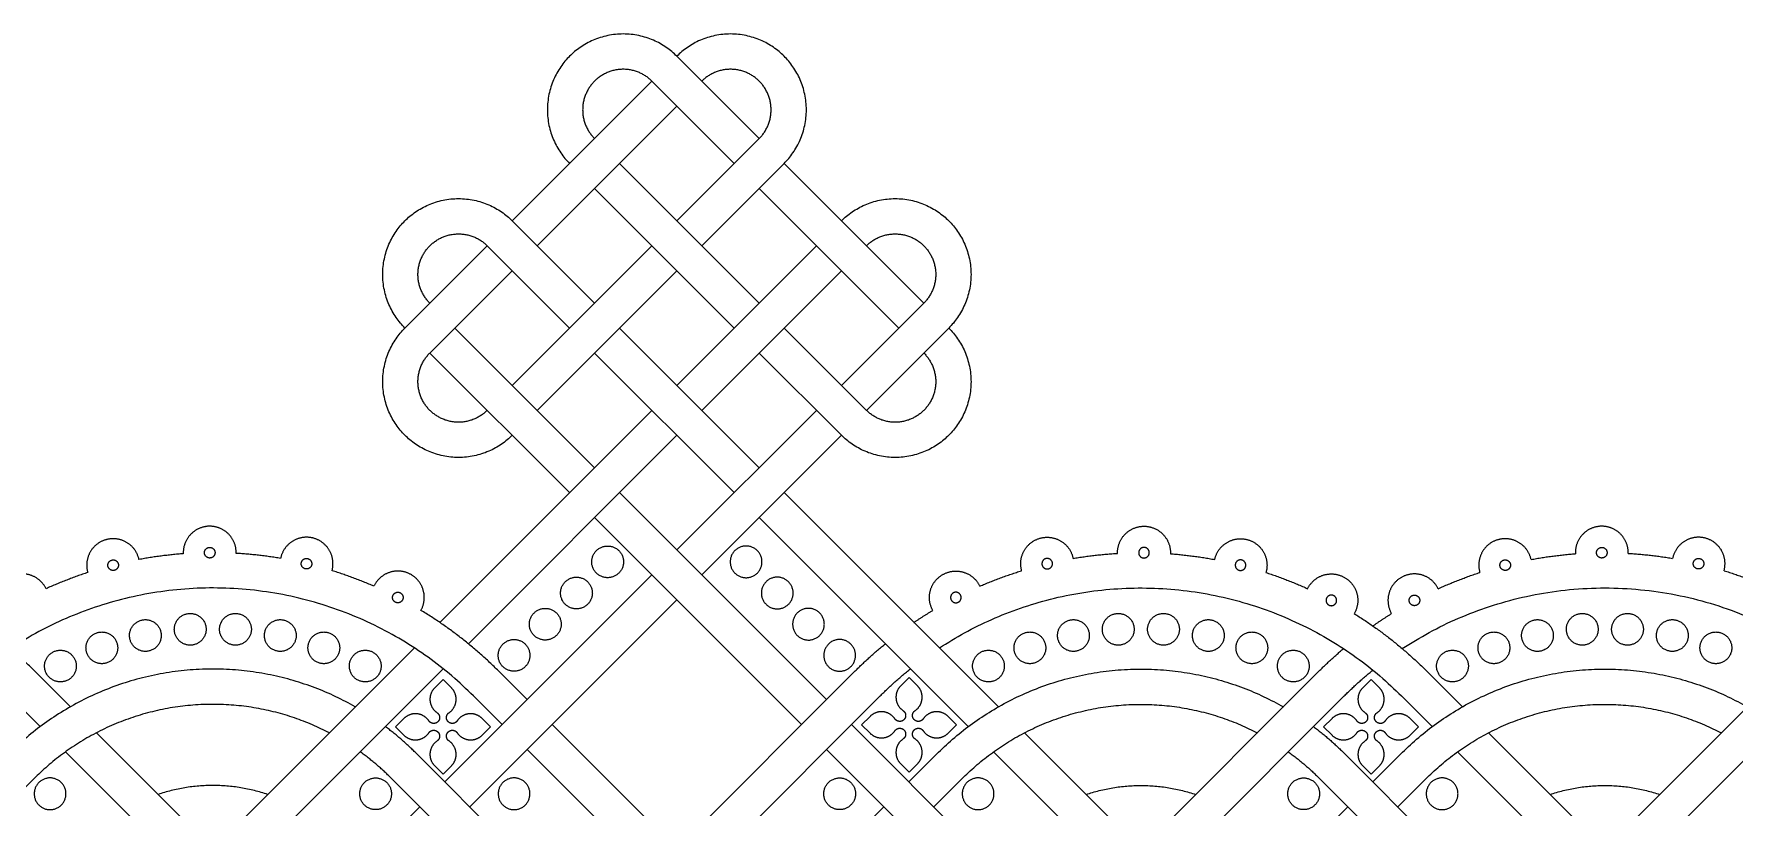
# Model space of a CAD drawing. Header units: millimetres. Extents: x -117 to 119, y -123 to 112.
# Drawn here: x -93.77 to -63.06, y 97.94 to 111.92 of the extents above; entities that cross this region are included whole.
import ezdxf

# ---------------------------------------------------------------- set-up
doc = ezdxf.new("R2010")
doc.units = ezdxf.units.MM
doc.header["$MEASUREMENT"] = 0
doc.layers.add('Layer 03', color=5, linetype='Continuous')

msp = doc.modelspace()

# ---------------------------------------------------------------- linework, layer by layer
at = {"layer": 'Layer 03'}
for p, q in [((-82.166, 111.52), (-80.679, 110.033)), ((-82.616, 111.069), (-85.139, 108.547)), ((-82.616, 111.069), (-81.13, 109.583)), ((-82.166, 110.619), (-84.689, 108.096)), ((-80.679, 110.033), (-82.166, 108.547)), ((-83.202, 109.583), (-80.679, 107.06)), ((-80.229, 109.583), (-81.715, 108.096)), ((-80.229, 109.583), (-77.706, 107.06)), ((-83.652, 109.132), (-81.13, 106.61)), ((-80.679, 109.132), (-78.157, 106.61)), ((-85.139, 108.547), (-83.652, 107.06)), ((-85.589, 108.096), (-87.076, 106.61)), ((-85.589, 108.096), (-84.103, 106.61)), ((-82.616, 108.096), (-85.139, 105.574)), ((-79.643, 108.096), (-82.166, 105.574)), ((-85.139, 107.646), (-86.626, 106.159)), ((-82.166, 107.646), (-84.689, 105.123)), ((-79.193, 107.646), (-81.715, 105.123)), ((-77.706, 107.06), (-79.193, 105.574)), ((-86.175, 106.61), (-83.652, 104.087)), ((-83.202, 106.61), (-80.679, 104.087)), ((-80.229, 106.61), (-78.742, 105.123)), ((-77.256, 106.61), (-78.742, 105.123)), ((-86.626, 106.159), (-84.103, 103.637)), ((-83.652, 106.159), (-81.13, 103.637)), ((-80.679, 106.159), (-79.193, 104.673)), ((-82.616, 105.123), (-86.447, 101.293)), ((-79.643, 105.123), (-82.166, 102.601)), ((-82.166, 104.673), (-85.931, 100.908)), ((-79.193, 104.673), (-81.715, 102.15)), ((-83.202, 103.637), (-79.463, 99.898)), ((-80.229, 103.637), (-76.36, 99.768)), ((-83.652, 103.186), (-79.914, 99.447)), ((-80.679, 103.186), (-76.904, 99.411)), ((-82.616, 102.15), (-86.355, 98.411)), ((-82.166, 101.7), (-85.905, 97.961)), ((-86.906, 100.833), (-90.545, 97.195)), ((-61.771, 100.833), (-65.409, 97.195)), ((-86.384, 100.455), (-90.094, 96.745)), ((-61.248, 100.455), (-64.958, 96.745)), ((-86.388, 100.262), (-86.538, 100.112)), ((-86.237, 100.112), (-86.388, 100.262)), ((-78.945, 100.416), (-82.166, 97.195)), ((-77.973, 100.299), (-78.123, 100.149)), ((-77.822, 100.149), (-77.973, 100.299)), ((-70.567, 100.416), (-73.787, 97.195)), ((-69.631, 100.262), (-69.781, 100.112)), ((-69.48, 100.112), (-69.631, 100.262)), ((-94.216, 99.965), (-93.661, 99.411)), ((-85.837, 99.965), (-85.319, 99.447)), ((-78.495, 99.965), (-81.715, 96.745)), ((-70.116, 99.965), (-73.337, 96.745)), ((-69.08, 99.965), (-68.525, 99.411)), ((-87.093, 99.557), (-87.244, 99.407)), ((-85.532, 99.407), (-85.682, 99.557)), ((-78.678, 99.594), (-78.829, 99.443)), ((-77.117, 99.443), (-77.267, 99.594)), ((-70.336, 99.557), (-70.487, 99.407)), ((-68.775, 99.407), (-68.925, 99.557)), ((-87.244, 99.407), (-87.093, 99.256)), ((-85.682, 99.256), (-85.532, 99.407)), ((-79.013, 99.447), (-75.274, 95.708)), ((-78.829, 99.443), (-78.678, 99.293)), ((-77.267, 99.293), (-77.117, 99.443)), ((-70.487, 99.407), (-70.336, 99.256)), ((-68.925, 99.256), (-68.775, 99.407)), ((-93.205, 98.955), (-89.508, 95.258)), ((-86.891, 98.947), (-83.652, 95.708)), ((-84.869, 98.997), (-81.13, 95.258)), ((-79.463, 98.997), (-75.724, 95.258)), ((-77.441, 98.947), (-77.977, 98.411)), ((-76.448, 98.955), (-72.751, 95.258)), ((-70.133, 98.947), (-66.895, 95.708)), ((-69.063, 98.947), (-69.598, 98.411)), ((-68.07, 98.955), (-64.373, 95.258)), ((-86.538, 98.701), (-86.388, 98.551)), ((-86.388, 98.551), (-86.237, 98.701)), ((-78.123, 98.738), (-77.973, 98.587)), ((-77.973, 98.587), (-77.822, 98.738)), ((-69.781, 98.701), (-69.631, 98.551)), ((-69.631, 98.551), (-69.48, 98.701)), ((-93.748, 98.496), (-94.283, 97.961)), ((-87.341, 98.496), (-84.103, 95.258)), ((-76.991, 98.496), (-77.526, 97.961)), ((-70.584, 98.496), (-67.346, 95.258)), ((-68.612, 98.496), (-69.148, 97.961)), ((-86.806, 97.961), (-90.545, 94.222)), ((-78.427, 97.961), (-82.166, 94.222)), ((-70.049, 97.961), (-73.787, 94.222))]:
    msp.add_line(p, q, dxfattribs=at)
for points in [[(-93.765, 100.416), (-93.117, 99.768)], [(-85.387, 100.416), (-84.869, 99.898)], [(-68.63, 100.416), (-67.982, 99.768)], [(-92.648, 99.298), (-89.058, 95.708)], [(-84.418, 99.447), (-80.679, 95.708)], [(-75.891, 99.298), (-72.301, 95.708)], [(-67.512, 99.298), (-63.922, 95.708)]]:
    msp.add_lwpolyline(points, dxfattribs=at)
for points, weights, knots in [([(-82.166, 111.52), (-83.134, 112.488), (-84.103, 111.52), (-85.071, 110.551), (-84.103, 109.583)], [1, 0.707106781187, 1, 0.707106781187, 1], [10.131636, 10.131636, 10.131636, 16.886061, 16.886061, 23.640485, 23.640485, 23.640485]), ([(-80.229, 109.583), (-79.26, 110.551), (-80.229, 111.52), (-81.197, 112.488), (-82.166, 111.52)], [1, 0.707106781187, 1, 0.707106781187, 1], [3.377212, 3.377212, 3.377212, 10.131636, 10.131636, 16.886061, 16.886061, 16.886061]), ([(-82.616, 111.069), (-83.134, 111.587), (-83.652, 111.069), (-84.171, 110.551), (-83.652, 110.033)], [1, 0.707106781187, 1, 0.707106781187, 1], [5.419247, 5.419247, 5.419247, 9.032079, 9.032079, 12.64491, 12.64491, 12.64491]), ([(-80.679, 110.033), (-80.161, 110.551), (-80.679, 111.069), (-81.197, 111.587), (-81.715, 111.069)], [1, 0.707106781187, 1, 0.707106781187, 1], [1.806416, 1.806416, 1.806416, 5.419247, 5.419247, 9.032079, 9.032079, 9.032079]), ([(-87.076, 106.61), (-88.044, 107.578), (-87.076, 108.547), (-86.107, 109.515), (-85.139, 108.547)], [1, 0.707106781187, 1, 0.707106781187, 1], [10.131636, 10.131636, 10.131636, 16.886061, 16.886061, 23.640485, 23.640485, 23.640485]), ([(-79.193, 108.547), (-78.224, 109.515), (-77.256, 108.547), (-76.287, 107.578), (-77.256, 106.61)], [1, 0.707106781187, 1, 0.707106781187, 1], [3.377212, 3.377212, 3.377212, 10.131636, 10.131636, 16.886061, 16.886061, 16.886061]), ([(-86.626, 107.06), (-87.144, 107.578), (-86.626, 108.096), (-86.107, 108.614), (-85.589, 108.096)], [1, 0.707106781187, 1, 0.707106781187, 1], [5.419247, 5.419247, 5.419247, 9.032079, 9.032079, 12.64491, 12.64491, 12.64491]), ([(-78.742, 108.096), (-78.224, 108.614), (-77.706, 108.096), (-77.188, 107.578), (-77.706, 107.06)], [1, 0.707106781187, 1, 0.707106781187, 1], [1.806416, 1.806416, 1.806416, 5.419247, 5.419247, 9.032079, 9.032079, 9.032079]), ([(-85.139, 104.673), (-86.107, 103.704), (-87.076, 104.673), (-88.044, 105.641), (-87.076, 106.61)], [1, 0.707106781187, 1, 0.707106781187, 1], [3.377212, 3.377212, 3.377212, 10.131636, 10.131636, 16.886061, 16.886061, 16.886061]), ([(-77.256, 106.61), (-76.287, 105.641), (-77.256, 104.673), (-78.224, 103.704), (-79.193, 104.673)], [1, 0.707106781187, 1, 0.707106781187, 1], [10.131636, 10.131636, 10.131636, 16.886061, 16.886061, 23.640485, 23.640485, 23.640485]), ([(-85.589, 105.123), (-86.107, 104.605), (-86.626, 105.123), (-87.144, 105.641), (-86.626, 106.159)], [1, 0.707106781187, 1, 0.707106781187, 1], [1.806416, 1.806416, 1.806416, 5.419247, 5.419247, 9.032079, 9.032079, 9.032079]), ([(-77.706, 106.159), (-77.188, 105.641), (-77.706, 105.123), (-78.224, 104.605), (-78.742, 105.123)], [1, 0.707106781187, 1, 0.707106781187, 1], [5.419247, 5.419247, 5.419247, 9.032079, 9.032079, 12.64491, 12.64491, 12.64491]), ([(-90.123, 102.54), (-90.118, 102.742), (-90.259, 102.887), (-90.401, 103.031), (-90.604, 103.03), (-90.806, 103.028), (-90.946, 102.882), (-91.086, 102.735), (-91.078, 102.533)], [1, 0.920714702896, 1, 0.920714702896, 1, 0.920714702896, 1, 0.920714702896, 1], [11.743299, 11.743299, 11.743299, 12.945964, 12.945964, 14.148629, 14.148629, 15.351294, 15.351294, 16.553959, 16.553959, 16.553959]), ([(-74.209, 102.54), (-74.214, 102.742), (-74.072, 102.887), (-73.931, 103.031), (-73.728, 103.03), (-73.526, 103.028), (-73.386, 102.882), (-73.246, 102.735), (-73.254, 102.533)], [1, 0.920714702896, 1, 0.920714702896, 1, 0.920714702896, 1, 0.920714702896, 1], [11.743299, 11.743299, 11.743299, 12.945964, 12.945964, 14.148629, 14.148629, 15.351294, 15.351294, 16.553959, 16.553959, 16.553959]), ([(-64.987, 102.54), (-64.982, 102.742), (-65.124, 102.887), (-65.266, 103.031), (-65.468, 103.03), (-65.671, 103.028), (-65.81, 102.882), (-65.95, 102.735), (-65.942, 102.533)], [1, 0.920714702896, 1, 0.920714702896, 1, 0.920714702896, 1, 0.920714702896, 1], [11.743299, 11.743299, 11.743299, 12.945964, 12.945964, 14.148629, 14.148629, 15.351294, 15.351294, 16.553959, 16.553959, 16.553959]), ([(-91.878, 102.429), (-91.921, 102.627), (-92.093, 102.733), (-92.266, 102.84), (-92.462, 102.79), (-92.658, 102.74), (-92.759, 102.564), (-92.859, 102.388), (-92.803, 102.194)], [1, 0.920714702896, 1, 0.920714702896, 1, 0.920714702896, 1, 0.920714702896, 1], [2.681009, 2.681009, 2.681009, 3.883674, 3.883674, 5.086339, 5.086339, 6.289004, 6.289004, 7.491669, 7.491669, 7.491669]), ([(-90.6, 102.456), (-90.505, 102.456), (-90.505, 102.552), (-90.505, 102.648), (-90.6, 102.648), (-90.696, 102.648), (-90.696, 102.552), (-90.696, 102.456), (-90.6, 102.456)], [1, 0.707106781187, 1, 0.707106781187, 1, 0.707106781187, 1, 0.707106781187, 1], [0, 0, 0, 2.356194, 2.356194, 4.712389, 4.712389, 7.068583, 7.068583, 9.424778, 9.424778, 9.424778]), ([(-88.392, 102.227), (-88.339, 102.423), (-88.442, 102.597), (-88.545, 102.771), (-88.742, 102.818), (-88.939, 102.865), (-89.11, 102.756), (-89.281, 102.647), (-89.321, 102.449)], [1, 0.920714702896, 1, 0.920714702896, 1, 0.920714702896, 1, 0.920714702896, 1], [1.956034, 1.956034, 1.956034, 3.158699, 3.158699, 4.361364, 4.361364, 5.564029, 5.564029, 6.766694, 6.766694, 6.766694]), ([(-83.129, 102.387), (-83.129, 102.673), (-83.416, 102.673), (-83.703, 102.673), (-83.703, 102.387), (-83.703, 102.1), (-83.416, 102.1), (-83.129, 102.1), (-83.129, 102.387)], [1, 0.707106781187, 1, 0.707106781187, 1, 0.707106781187, 1, 0.707106781187, 1], [0, 0, 0, 1.413717, 1.413717, 2.827433, 2.827433, 4.24115, 4.24115, 5.654867, 5.654867, 5.654867]), ([(-81.203, 102.387), (-81.203, 102.673), (-80.916, 102.673), (-80.629, 102.673), (-80.629, 102.387), (-80.629, 102.1), (-80.916, 102.1), (-81.203, 102.1), (-81.203, 102.387)], [1, 0.707106781187, 1, 0.707106781187, 1, 0.707106781187, 1, 0.707106781187, 1], [0, 0, 0, 1.413717, 1.413717, 2.827433, 2.827433, 4.24115, 4.24115, 5.654867, 5.654867, 5.654867]), ([(-75.94, 102.227), (-75.993, 102.423), (-75.89, 102.597), (-75.787, 102.771), (-75.59, 102.818), (-75.393, 102.865), (-75.222, 102.756), (-75.051, 102.647), (-75.011, 102.449)], [1, 0.920714702896, 1, 0.920714702896, 1, 0.920714702896, 1, 0.920714702896, 1], [1.956034, 1.956034, 1.956034, 3.158699, 3.158699, 4.361364, 4.361364, 5.564029, 5.564029, 6.766694, 6.766694, 6.766694]), ([(-73.732, 102.456), (-73.827, 102.456), (-73.827, 102.552), (-73.827, 102.648), (-73.732, 102.648), (-73.636, 102.648), (-73.636, 102.552), (-73.636, 102.456), (-73.732, 102.456)], [1, 0.707106781187, 1, 0.707106781187, 1, 0.707106781187, 1, 0.707106781187, 1], [0, 0, 0, 2.356194, 2.356194, 4.712389, 4.712389, 7.068583, 7.068583, 9.424778, 9.424778, 9.424778]), ([(-72.454, 102.429), (-72.411, 102.627), (-72.238, 102.733), (-72.066, 102.84), (-71.87, 102.79), (-71.674, 102.74), (-71.573, 102.564), (-71.472, 102.388), (-71.529, 102.194)], [1, 0.920714702896, 1, 0.920714702896, 1, 0.920714702896, 1, 0.920714702896, 1], [2.681009, 2.681009, 2.681009, 3.883674, 3.883674, 5.086339, 5.086339, 6.289004, 6.289004, 7.491669, 7.491669, 7.491669]), ([(-66.742, 102.429), (-66.785, 102.627), (-66.958, 102.733), (-67.13, 102.84), (-67.326, 102.79), (-67.523, 102.74), (-67.623, 102.564), (-67.724, 102.388), (-67.667, 102.194)], [1, 0.920714702896, 1, 0.920714702896, 1, 0.920714702896, 1, 0.920714702896, 1], [2.681009, 2.681009, 2.681009, 3.883674, 3.883674, 5.086339, 5.086339, 6.289004, 6.289004, 7.491669, 7.491669, 7.491669]), ([(-65.465, 102.456), (-65.369, 102.456), (-65.369, 102.552), (-65.369, 102.648), (-65.465, 102.648), (-65.56, 102.648), (-65.56, 102.552), (-65.56, 102.456), (-65.465, 102.456)], [1, 0.707106781187, 1, 0.707106781187, 1, 0.707106781187, 1, 0.707106781187, 1], [0, 0, 0, 2.356194, 2.356194, 4.712389, 4.712389, 7.068583, 7.068583, 9.424778, 9.424778, 9.424778]), ([(-63.257, 102.227), (-63.203, 102.423), (-63.306, 102.597), (-63.41, 102.771), (-63.607, 102.818), (-63.804, 102.865), (-63.974, 102.756), (-64.145, 102.647), (-64.186, 102.449)], [1, 0.920714702896, 1, 0.920714702896, 1, 0.920714702896, 1, 0.920714702896, 1], [1.956034, 1.956034, 1.956034, 3.158699, 3.158699, 4.361364, 4.361364, 5.564029, 5.564029, 6.766694, 6.766694, 6.766694]), ([(-92.344, 102.231), (-92.249, 102.231), (-92.249, 102.327), (-92.249, 102.422), (-92.344, 102.422), (-92.44, 102.422), (-92.44, 102.327), (-92.44, 102.231), (-92.344, 102.231)], [1, 0.707106781187, 1, 0.707106781187, 1, 0.707106781187, 1, 0.707106781187, 1], [0, 0, 0, 2.356194, 2.356194, 4.712389, 4.712389, 7.068583, 7.068583, 9.424778, 9.424778, 9.424778]), ([(-88.853, 102.258), (-88.758, 102.258), (-88.758, 102.353), (-88.758, 102.449), (-88.853, 102.449), (-88.949, 102.449), (-88.949, 102.353), (-88.949, 102.258), (-88.853, 102.258)], [1, 0.707106781187, 1, 0.707106781187, 1, 0.707106781187, 1, 0.707106781187, 1], [0, 0, 0, 2.356194, 2.356194, 4.712389, 4.712389, 7.068583, 7.068583, 9.424778, 9.424778, 9.424778]), ([(-75.479, 102.258), (-75.574, 102.258), (-75.574, 102.353), (-75.574, 102.449), (-75.479, 102.449), (-75.383, 102.449), (-75.383, 102.353), (-75.383, 102.258), (-75.479, 102.258)], [1, 0.707106781187, 1, 0.707106781187, 1, 0.707106781187, 1, 0.707106781187, 1], [0, 0, 0, 2.356194, 2.356194, 4.712389, 4.712389, 7.068583, 7.068583, 9.424778, 9.424778, 9.424778]), ([(-71.988, 102.231), (-72.083, 102.231), (-72.083, 102.327), (-72.083, 102.422), (-71.988, 102.422), (-71.892, 102.422), (-71.892, 102.327), (-71.892, 102.231), (-71.988, 102.231)], [1, 0.707106781187, 1, 0.707106781187, 1, 0.707106781187, 1, 0.707106781187, 1], [0, 0, 0, 2.356194, 2.356194, 4.712389, 4.712389, 7.068583, 7.068583, 9.424778, 9.424778, 9.424778]), ([(-67.209, 102.231), (-67.113, 102.231), (-67.113, 102.327), (-67.113, 102.422), (-67.209, 102.422), (-67.304, 102.422), (-67.304, 102.327), (-67.304, 102.231), (-67.209, 102.231)], [1, 0.707106781187, 1, 0.707106781187, 1, 0.707106781187, 1, 0.707106781187, 1], [0, 0, 0, 2.356194, 2.356194, 4.712389, 4.712389, 7.068583, 7.068583, 9.424778, 9.424778, 9.424778]), ([(-63.717, 102.258), (-63.622, 102.258), (-63.622, 102.353), (-63.622, 102.449), (-63.717, 102.449), (-63.813, 102.449), (-63.813, 102.353), (-63.813, 102.258), (-63.717, 102.258)], [1, 0.707106781187, 1, 0.707106781187, 1, 0.707106781187, 1, 0.707106781187, 1], [0, 0, 0, 2.356194, 2.356194, 4.712389, 4.712389, 7.068583, 7.068583, 9.424778, 9.424778, 9.424778]), ([(-93.555, 101.902), (-93.645, 102.084), (-93.837, 102.146), (-94.03, 102.207), (-94.209, 102.112), (-94.387, 102.016), (-94.443, 101.822), (-94.499, 101.627), (-94.397, 101.452)], [1, 0.920714702896, 1, 0.920714702896, 1, 0.920714702896, 1, 0.920714702896, 1], [3.043496, 3.043496, 3.043496, 4.246161, 4.246161, 5.448826, 5.448826, 6.651491, 6.651491, 7.854156, 7.854156, 7.854156]), ([(-86.787, 101.51), (-86.688, 101.687), (-86.747, 101.881), (-86.805, 102.074), (-86.985, 102.167), (-87.165, 102.26), (-87.357, 102.195), (-87.549, 102.13), (-87.636, 101.947)], [1, 0.920714702896, 1, 0.920714702896, 1, 0.920714702896, 1, 0.920714702896, 1], [1.593547, 1.593547, 1.593547, 2.796212, 2.796212, 3.998877, 3.998877, 5.201542, 5.201542, 6.404207, 6.404207, 6.404207]), ([(-83.692, 101.823), (-83.692, 102.11), (-83.979, 102.11), (-84.266, 102.11), (-84.266, 101.823), (-84.266, 101.537), (-83.979, 101.537), (-83.692, 101.537), (-83.692, 101.823)], [1, 0.707106781187, 1, 0.707106781187, 1, 0.707106781187, 1, 0.707106781187, 1], [0, 0, 0, 1.413717, 1.413717, 2.827433, 2.827433, 4.24115, 4.24115, 5.654867, 5.654867, 5.654867]), ([(-80.64, 101.823), (-80.64, 102.11), (-80.353, 102.11), (-80.066, 102.11), (-80.066, 101.823), (-80.066, 101.537), (-80.353, 101.537), (-80.64, 101.537), (-80.64, 101.823)], [1, 0.707106781187, 1, 0.707106781187, 1, 0.707106781187, 1, 0.707106781187, 1], [0, 0, 0, 1.413717, 1.413717, 2.827433, 2.827433, 4.24115, 4.24115, 5.654867, 5.654867, 5.654867]), ([(-77.545, 101.51), (-77.644, 101.687), (-77.585, 101.881), (-77.527, 102.074), (-77.346, 102.167), (-77.166, 102.26), (-76.975, 102.195), (-76.783, 102.13), (-76.696, 101.947)], [1, 0.920714702896, 1, 0.920714702896, 1, 0.920714702896, 1, 0.920714702896, 1], [1.593547, 1.593547, 1.593547, 2.796212, 2.796212, 3.998877, 3.998877, 5.201542, 5.201542, 6.404207, 6.404207, 6.404207]), ([(-70.777, 101.902), (-70.687, 102.084), (-70.495, 102.146), (-70.302, 102.207), (-70.123, 102.112), (-69.945, 102.016), (-69.889, 101.822), (-69.833, 101.627), (-69.935, 101.452)], [1, 0.920714702896, 1, 0.920714702896, 1, 0.920714702896, 1, 0.920714702896, 1], [3.043496, 3.043496, 3.043496, 4.246161, 4.246161, 5.448826, 5.448826, 6.651491, 6.651491, 7.854156, 7.854156, 7.854156]), ([(-68.419, 101.902), (-68.509, 102.084), (-68.702, 102.146), (-68.895, 102.207), (-69.073, 102.112), (-69.252, 102.016), (-69.307, 101.822), (-69.363, 101.627), (-69.262, 101.452)], [1, 0.920714702896, 1, 0.920714702896, 1, 0.920714702896, 1, 0.920714702896, 1], [3.043496, 3.043496, 3.043496, 4.246161, 4.246161, 5.448826, 5.448826, 6.651491, 6.651491, 7.854156, 7.854156, 7.854156]), ([(-87.204, 101.647), (-87.109, 101.647), (-87.109, 101.742), (-87.109, 101.838), (-87.204, 101.838), (-87.3, 101.838), (-87.3, 101.742), (-87.3, 101.647), (-87.204, 101.647)], [1, 0.707106781187, 1, 0.707106781187, 1, 0.707106781187, 1, 0.707106781187, 1], [0, 0, 0, 2.356194, 2.356194, 4.712389, 4.712389, 7.068583, 7.068583, 9.424778, 9.424778, 9.424778]), ([(-77.128, 101.647), (-77.223, 101.647), (-77.223, 101.742), (-77.223, 101.838), (-77.128, 101.838), (-77.032, 101.838), (-77.032, 101.742), (-77.032, 101.647), (-77.128, 101.647)], [1, 0.707106781187, 1, 0.707106781187, 1, 0.707106781187, 1, 0.707106781187, 1], [0, 0, 0, 2.356194, 2.356194, 4.712389, 4.712389, 7.068583, 7.068583, 9.424778, 9.424778, 9.424778]), ([(-70.348, 101.595), (-70.444, 101.595), (-70.444, 101.691), (-70.444, 101.786), (-70.348, 101.786), (-70.253, 101.786), (-70.253, 101.691), (-70.253, 101.595), (-70.348, 101.595)], [1, 0.707106781187, 1, 0.707106781187, 1, 0.707106781187, 1, 0.707106781187, 1], [0, 0, 0, 2.356194, 2.356194, 4.712389, 4.712389, 7.068583, 7.068583, 9.424778, 9.424778, 9.424778]), ([(-68.848, 101.595), (-68.752, 101.595), (-68.752, 101.691), (-68.752, 101.786), (-68.848, 101.786), (-68.943, 101.786), (-68.943, 101.691), (-68.943, 101.595), (-68.848, 101.595)], [1, 0.707106781187, 1, 0.707106781187, 1, 0.707106781187, 1, 0.707106781187, 1], [0, 0, 0, 2.356194, 2.356194, 4.712389, 4.712389, 7.068583, 7.068583, 9.424778, 9.424778, 9.424778]), ([(-90.953, 101.455), (-91.24, 101.455), (-91.24, 101.168), (-91.24, 100.882), (-90.953, 100.882), (-90.666, 100.882), (-90.666, 101.168), (-90.666, 101.455), (-90.953, 101.455)], [1, 0.707106781187, 1, 0.707106781187, 1, 0.707106781187, 1, 0.707106781187, 1], [0, 0, 0, 1.413717, 1.413717, 2.827433, 2.827433, 4.24115, 4.24115, 5.654867, 5.654867, 5.654867]), ([(-90.136, 101.455), (-90.423, 101.455), (-90.423, 101.168), (-90.423, 100.882), (-90.136, 100.882), (-89.849, 100.882), (-89.849, 101.168), (-89.849, 101.455), (-90.136, 101.455)], [1, 0.707106781187, 1, 0.707106781187, 1, 0.707106781187, 1, 0.707106781187, 1], [0, 0, 0, 1.413717, 1.413717, 2.827433, 2.827433, 4.24115, 4.24115, 5.654867, 5.654867, 5.654867]), ([(-84.255, 101.26), (-84.255, 101.547), (-84.542, 101.547), (-84.829, 101.547), (-84.829, 101.26), (-84.829, 100.974), (-84.542, 100.974), (-84.255, 100.974), (-84.255, 101.26)], [1, 0.707106781187, 1, 0.707106781187, 1, 0.707106781187, 1, 0.707106781187, 1], [0, 0, 0, 1.413717, 1.413717, 2.827433, 2.827433, 4.24115, 4.24115, 5.654867, 5.654867, 5.654867]), ([(-80.076, 101.26), (-80.076, 101.547), (-79.79, 101.547), (-79.503, 101.547), (-79.503, 101.26), (-79.503, 100.974), (-79.79, 100.974), (-80.076, 100.974), (-80.076, 101.26)], [1, 0.707106781187, 1, 0.707106781187, 1, 0.707106781187, 1, 0.707106781187, 1], [0, 0, 0, 1.413717, 1.413717, 2.827433, 2.827433, 4.24115, 4.24115, 5.654867, 5.654867, 5.654867]), ([(-74.196, 101.455), (-74.483, 101.455), (-74.483, 101.168), (-74.483, 100.882), (-74.196, 100.882), (-73.909, 100.882), (-73.909, 101.168), (-73.909, 101.455), (-74.196, 101.455)], [1, 0.707106781187, 1, 0.707106781187, 1, 0.707106781187, 1, 0.707106781187, 1], [0, 0, 0, 1.413717, 1.413717, 2.827433, 2.827433, 4.24115, 4.24115, 5.654867, 5.654867, 5.654867]), ([(-73.379, 101.455), (-73.666, 101.455), (-73.666, 101.168), (-73.666, 100.882), (-73.379, 100.882), (-73.092, 100.882), (-73.092, 101.168), (-73.092, 101.455), (-73.379, 101.455)], [1, 0.707106781187, 1, 0.707106781187, 1, 0.707106781187, 1, 0.707106781187, 1], [0, 0, 0, 1.413717, 1.413717, 2.827433, 2.827433, 4.24115, 4.24115, 5.654867, 5.654867, 5.654867]), ([(-65.817, 101.455), (-66.104, 101.455), (-66.104, 101.168), (-66.104, 100.882), (-65.817, 100.882), (-65.531, 100.882), (-65.531, 101.168), (-65.531, 101.455), (-65.817, 101.455)], [1, 0.707106781187, 1, 0.707106781187, 1, 0.707106781187, 1, 0.707106781187, 1], [0, 0, 0, 1.413717, 1.413717, 2.827433, 2.827433, 4.24115, 4.24115, 5.654867, 5.654867, 5.654867]), ([(-65, 101.455), (-65.287, 101.455), (-65.287, 101.168), (-65.287, 100.882), (-65, 100.882), (-64.714, 100.882), (-64.714, 101.168), (-64.714, 101.455), (-65, 101.455)], [1, 0.707106781187, 1, 0.707106781187, 1, 0.707106781187, 1, 0.707106781187, 1], [0, 0, 0, 1.413717, 1.413717, 2.827433, 2.827433, 4.24115, 4.24115, 5.654867, 5.654867, 5.654867]), ([(-92.549, 101.12), (-92.835, 101.12), (-92.835, 100.833), (-92.835, 100.547), (-92.549, 100.547), (-92.262, 100.547), (-92.262, 100.833), (-92.262, 101.12), (-92.549, 101.12)], [1, 0.707106781187, 1, 0.707106781187, 1, 0.707106781187, 1, 0.707106781187, 1], [0, 0, 0, 1.413717, 1.413717, 2.827433, 2.827433, 4.24115, 4.24115, 5.654867, 5.654867, 5.654867]), ([(-91.762, 101.343), (-92.049, 101.343), (-92.049, 101.056), (-92.049, 100.769), (-91.762, 100.769), (-91.476, 100.769), (-91.476, 101.056), (-91.476, 101.343), (-91.762, 101.343)], [1, 0.707106781187, 1, 0.707106781187, 1, 0.707106781187, 1, 0.707106781187, 1], [0, 0, 0, 1.413717, 1.413717, 2.827433, 2.827433, 4.24115, 4.24115, 5.654867, 5.654867, 5.654867]), ([(-89.327, 101.343), (-89.613, 101.343), (-89.613, 101.056), (-89.613, 100.769), (-89.327, 100.769), (-89.04, 100.769), (-89.04, 101.056), (-89.04, 101.343), (-89.327, 101.343)], [1, 0.707106781187, 1, 0.707106781187, 1, 0.707106781187, 1, 0.707106781187, 1], [0, 0, 0, 1.413717, 1.413717, 2.827433, 2.827433, 4.24115, 4.24115, 5.654867, 5.654867, 5.654867]), ([(-88.54, 101.12), (-88.827, 101.12), (-88.827, 100.833), (-88.827, 100.547), (-88.54, 100.547), (-88.254, 100.547), (-88.254, 100.833), (-88.254, 101.12), (-88.54, 101.12)], [1, 0.707106781187, 1, 0.707106781187, 1, 0.707106781187, 1, 0.707106781187, 1], [0, 0, 0, 1.413717, 1.413717, 2.827433, 2.827433, 4.24115, 4.24115, 5.654867, 5.654867, 5.654867]), ([(-75.791, 101.12), (-76.078, 101.12), (-76.078, 100.833), (-76.078, 100.547), (-75.791, 100.547), (-75.505, 100.547), (-75.505, 100.833), (-75.505, 101.12), (-75.791, 101.12)], [1, 0.707106781187, 1, 0.707106781187, 1, 0.707106781187, 1, 0.707106781187, 1], [0, 0, 0, 1.413717, 1.413717, 2.827433, 2.827433, 4.24115, 4.24115, 5.654867, 5.654867, 5.654867]), ([(-75.005, 101.343), (-75.292, 101.343), (-75.292, 101.056), (-75.292, 100.769), (-75.005, 100.769), (-74.719, 100.769), (-74.719, 101.056), (-74.719, 101.343), (-75.005, 101.343)], [1, 0.707106781187, 1, 0.707106781187, 1, 0.707106781187, 1, 0.707106781187, 1], [0, 0, 0, 1.413717, 1.413717, 2.827433, 2.827433, 4.24115, 4.24115, 5.654867, 5.654867, 5.654867]), ([(-72.57, 101.343), (-72.856, 101.343), (-72.856, 101.056), (-72.856, 100.769), (-72.57, 100.769), (-72.283, 100.769), (-72.283, 101.056), (-72.283, 101.343), (-72.57, 101.343)], [1, 0.707106781187, 1, 0.707106781187, 1, 0.707106781187, 1, 0.707106781187, 1], [0, 0, 0, 1.413717, 1.413717, 2.827433, 2.827433, 4.24115, 4.24115, 5.654867, 5.654867, 5.654867]), ([(-71.783, 101.12), (-72.07, 101.12), (-72.07, 100.833), (-72.07, 100.547), (-71.783, 100.547), (-71.497, 100.547), (-71.497, 100.833), (-71.497, 101.12), (-71.783, 101.12)], [1, 0.707106781187, 1, 0.707106781187, 1, 0.707106781187, 1, 0.707106781187, 1], [0, 0, 0, 1.413717, 1.413717, 2.827433, 2.827433, 4.24115, 4.24115, 5.654867, 5.654867, 5.654867]), ([(-67.413, 101.12), (-67.7, 101.12), (-67.7, 100.833), (-67.7, 100.547), (-67.413, 100.547), (-67.126, 100.547), (-67.126, 100.833), (-67.126, 101.12), (-67.413, 101.12)], [1, 0.707106781187, 1, 0.707106781187, 1, 0.707106781187, 1, 0.707106781187, 1], [0, 0, 0, 1.413717, 1.413717, 2.827433, 2.827433, 4.24115, 4.24115, 5.654867, 5.654867, 5.654867]), ([(-66.627, 101.343), (-66.913, 101.343), (-66.913, 101.056), (-66.913, 100.769), (-66.627, 100.769), (-66.34, 100.769), (-66.34, 101.056), (-66.34, 101.343), (-66.627, 101.343)], [1, 0.707106781187, 1, 0.707106781187, 1, 0.707106781187, 1, 0.707106781187, 1], [0, 0, 0, 1.413717, 1.413717, 2.827433, 2.827433, 4.24115, 4.24115, 5.654867, 5.654867, 5.654867]), ([(-64.191, 101.343), (-64.478, 101.343), (-64.478, 101.056), (-64.478, 100.769), (-64.191, 100.769), (-63.904, 100.769), (-63.904, 101.056), (-63.904, 101.343), (-64.191, 101.343)], [1, 0.707106781187, 1, 0.707106781187, 1, 0.707106781187, 1, 0.707106781187, 1], [0, 0, 0, 1.413717, 1.413717, 2.827433, 2.827433, 4.24115, 4.24115, 5.654867, 5.654867, 5.654867]), ([(-63.405, 101.12), (-63.692, 101.12), (-63.692, 100.833), (-63.692, 100.547), (-63.405, 100.547), (-63.118, 100.547), (-63.118, 100.833), (-63.118, 101.12), (-63.405, 101.12)], [1, 0.707106781187, 1, 0.707106781187, 1, 0.707106781187, 1, 0.707106781187, 1], [0, 0, 0, 1.413717, 1.413717, 2.827433, 2.827433, 4.24115, 4.24115, 5.654867, 5.654867, 5.654867]), ([(-93.297, 100.791), (-93.583, 100.791), (-93.583, 100.505), (-93.583, 100.218), (-93.297, 100.218), (-93.01, 100.218), (-93.01, 100.505), (-93.01, 100.791), (-93.297, 100.791)], [1, 0.707106781187, 1, 0.707106781187, 1, 0.707106781187, 1, 0.707106781187, 1], [0, 0, 0, 1.413717, 1.413717, 2.827433, 2.827433, 4.24115, 4.24115, 5.654867, 5.654867, 5.654867]), ([(-87.792, 100.791), (-88.079, 100.791), (-88.079, 100.505), (-88.079, 100.218), (-87.792, 100.218), (-87.506, 100.218), (-87.506, 100.505), (-87.506, 100.791), (-87.792, 100.791)], [1, 0.707106781187, 1, 0.707106781187, 1, 0.707106781187, 1, 0.707106781187, 1], [0, 0, 0, 1.413717, 1.413717, 2.827433, 2.827433, 4.24115, 4.24115, 5.654867, 5.654867, 5.654867]), ([(-84.819, 100.697), (-84.819, 100.984), (-85.105, 100.984), (-85.392, 100.984), (-85.392, 100.697), (-85.392, 100.411), (-85.105, 100.411), (-84.819, 100.411), (-84.819, 100.697)], [1, 0.707106781187, 1, 0.707106781187, 1, 0.707106781187, 1, 0.707106781187, 1], [0, 0, 0, 1.413717, 1.413717, 2.827433, 2.827433, 4.24115, 4.24115, 5.654867, 5.654867, 5.654867]), ([(-79.513, 100.697), (-79.513, 100.984), (-79.227, 100.984), (-78.94, 100.984), (-78.94, 100.697), (-78.94, 100.411), (-79.227, 100.411), (-79.513, 100.411), (-79.513, 100.697)], [1, 0.707106781187, 1, 0.707106781187, 1, 0.707106781187, 1, 0.707106781187, 1], [0, 0, 0, 1.413717, 1.413717, 2.827433, 2.827433, 4.24115, 4.24115, 5.654867, 5.654867, 5.654867]), ([(-76.539, 100.791), (-76.826, 100.791), (-76.826, 100.505), (-76.826, 100.218), (-76.539, 100.218), (-76.253, 100.218), (-76.253, 100.505), (-76.253, 100.791), (-76.539, 100.791)], [1, 0.707106781187, 1, 0.707106781187, 1, 0.707106781187, 1, 0.707106781187, 1], [0, 0, 0, 1.413717, 1.413717, 2.827433, 2.827433, 4.24115, 4.24115, 5.654867, 5.654867, 5.654867]), ([(-71.035, 100.791), (-71.322, 100.791), (-71.322, 100.505), (-71.322, 100.218), (-71.035, 100.218), (-70.749, 100.218), (-70.749, 100.505), (-70.749, 100.791), (-71.035, 100.791)], [1, 0.707106781187, 1, 0.707106781187, 1, 0.707106781187, 1, 0.707106781187, 1], [0, 0, 0, 1.413717, 1.413717, 2.827433, 2.827433, 4.24115, 4.24115, 5.654867, 5.654867, 5.654867]), ([(-68.161, 100.791), (-68.448, 100.791), (-68.448, 100.505), (-68.448, 100.218), (-68.161, 100.218), (-67.874, 100.218), (-67.874, 100.505), (-67.874, 100.791), (-68.161, 100.791)], [1, 0.707106781187, 1, 0.707106781187, 1, 0.707106781187, 1, 0.707106781187, 1], [0, 0, 0, 1.413717, 1.413717, 2.827433, 2.827433, 4.24115, 4.24115, 5.654867, 5.654867, 5.654867]), ([(-78.123, 100.149), (-78.221, 100.051), (-78.208, 99.914), (-78.195, 99.777), (-78.081, 99.699)], [1, 0.904863889332, 1, 0.904863889332, 1], [31.693684, 31.693684, 31.693684, 32.50269, 32.50269, 33.311695, 33.311695, 33.311695]), ([(-77.865, 99.699), (-77.751, 99.777), (-77.738, 99.914), (-77.725, 100.051), (-77.822, 100.149)], [1, 0.904863889332, 1, 0.904863889332, 1], [28.739447, 28.739447, 28.739447, 29.548452, 29.548452, 30.357457, 30.357457, 30.357457]), ([(-86.538, 100.112), (-86.636, 100.014), (-86.623, 99.877), (-86.61, 99.74), (-86.496, 99.662)], [1, 0.904863889332, 1, 0.904863889332, 1], [31.693684, 31.693684, 31.693684, 32.50269, 32.50269, 33.311695, 33.311695, 33.311695]), ([(-86.28, 99.662), (-86.166, 99.74), (-86.153, 99.877), (-86.14, 100.014), (-86.237, 100.112)], [1, 0.904863889332, 1, 0.904863889332, 1], [28.739447, 28.739447, 28.739447, 29.548452, 29.548452, 30.357457, 30.357457, 30.357457]), ([(-69.781, 100.112), (-69.879, 100.014), (-69.866, 99.877), (-69.853, 99.74), (-69.739, 99.662)], [1, 0.904863889332, 1, 0.904863889332, 1], [31.693684, 31.693684, 31.693684, 32.50269, 32.50269, 33.311695, 33.311695, 33.311695]), ([(-69.523, 99.662), (-69.409, 99.74), (-69.396, 99.877), (-69.383, 100.014), (-69.48, 100.112)], [1, 0.904863889332, 1, 0.904863889332, 1], [28.739447, 28.739447, 28.739447, 29.548452, 29.548452, 30.357457, 30.357457, 30.357457]), ([(-86.644, 99.515), (-86.721, 99.629), (-86.859, 99.642), (-86.996, 99.655), (-87.093, 99.557)], [1, 0.904854530768, 1, 0.904854530768, 1], [34.487142, 34.487142, 34.487142, 35.296228, 35.296228, 36.105314, 36.105314, 36.105314]), ([(-86.496, 99.662), (-86.455, 99.634), (-86.45, 99.584), (-86.445, 99.535), (-86.481, 99.499), (-86.516, 99.464), (-86.566, 99.468), (-86.616, 99.473), (-86.644, 99.515)], [1, 0.904841645654, 1, 0.904841645654, 1, 0.904841645654, 1, 0.904841645654, 1], [33.311695, 33.311695, 33.311695, 33.605557, 33.605557, 33.899418, 33.899418, 34.19328, 34.19328, 34.487142, 34.487142, 34.487142]), ([(-86.132, 99.515), (-86.16, 99.473), (-86.21, 99.468), (-86.26, 99.464), (-86.295, 99.499), (-86.331, 99.535), (-86.326, 99.584), (-86.321, 99.634), (-86.28, 99.662)], [1, 0.904841645653, 1, 0.904841645653, 1, 0.904841645653, 1, 0.904841645653, 1], [27.564, 27.564, 27.564, 27.857861, 27.857861, 28.151723, 28.151723, 28.445585, 28.445585, 28.739447, 28.739447, 28.739447]), ([(-85.682, 99.557), (-85.78, 99.655), (-85.917, 99.642), (-86.054, 99.629), (-86.132, 99.515)], [1, 0.904854530768, 1, 0.904854530768, 1], [25.945827, 25.945827, 25.945827, 26.754913, 26.754913, 27.564, 27.564, 27.564]), ([(-78.229, 99.551), (-78.306, 99.665), (-78.443, 99.678), (-78.581, 99.691), (-78.678, 99.594)], [1, 0.904854530768, 1, 0.904854530768, 1], [34.487142, 34.487142, 34.487142, 35.296228, 35.296228, 36.105314, 36.105314, 36.105314]), ([(-78.081, 99.699), (-78.039, 99.671), (-78.035, 99.621), (-78.03, 99.571), (-78.065, 99.536), (-78.101, 99.5), (-78.151, 99.505), (-78.2, 99.51), (-78.229, 99.551)], [1, 0.904841645654, 1, 0.904841645654, 1, 0.904841645654, 1, 0.904841645654, 1], [33.311695, 33.311695, 33.311695, 33.605557, 33.605557, 33.899418, 33.899418, 34.19328, 34.19328, 34.487142, 34.487142, 34.487142]), ([(-77.717, 99.551), (-77.745, 99.51), (-77.795, 99.505), (-77.845, 99.5), (-77.88, 99.536), (-77.915, 99.571), (-77.911, 99.621), (-77.906, 99.671), (-77.865, 99.699)], [1, 0.904841645653, 1, 0.904841645653, 1, 0.904841645653, 1, 0.904841645653, 1], [27.564, 27.564, 27.564, 27.857861, 27.857861, 28.151723, 28.151723, 28.445585, 28.445585, 28.739447, 28.739447, 28.739447]), ([(-77.267, 99.594), (-77.365, 99.691), (-77.502, 99.678), (-77.639, 99.665), (-77.717, 99.551)], [1, 0.904854530768, 1, 0.904854530768, 1], [25.945827, 25.945827, 25.945827, 26.754913, 26.754913, 27.564, 27.564, 27.564]), ([(-69.887, 99.515), (-69.964, 99.629), (-70.101, 99.642), (-70.239, 99.655), (-70.336, 99.557)], [1, 0.904854530768, 1, 0.904854530768, 1], [34.487142, 34.487142, 34.487142, 35.296228, 35.296228, 36.105314, 36.105314, 36.105314]), ([(-69.739, 99.662), (-69.697, 99.634), (-69.693, 99.584), (-69.688, 99.535), (-69.723, 99.499), (-69.759, 99.464), (-69.809, 99.468), (-69.859, 99.473), (-69.887, 99.515)], [1, 0.904841645654, 1, 0.904841645654, 1, 0.904841645654, 1, 0.904841645654, 1], [33.311695, 33.311695, 33.311695, 33.605557, 33.605557, 33.899418, 33.899418, 34.19328, 34.19328, 34.487142, 34.487142, 34.487142]), ([(-69.375, 99.515), (-69.403, 99.473), (-69.453, 99.468), (-69.503, 99.464), (-69.538, 99.499), (-69.574, 99.535), (-69.569, 99.584), (-69.564, 99.634), (-69.523, 99.662)], [1, 0.904841645653, 1, 0.904841645653, 1, 0.904841645653, 1, 0.904841645653, 1], [27.564, 27.564, 27.564, 27.857861, 27.857861, 28.151723, 28.151723, 28.445585, 28.445585, 28.739447, 28.739447, 28.739447]), ([(-68.925, 99.557), (-69.023, 99.655), (-69.16, 99.642), (-69.297, 99.629), (-69.375, 99.515)], [1, 0.904854530768, 1, 0.904854530768, 1], [25.945827, 25.945827, 25.945827, 26.754913, 26.754913, 27.564, 27.564, 27.564]), ([(-87.093, 99.256), (-86.996, 99.159), (-86.859, 99.172), (-86.721, 99.185), (-86.644, 99.299)], [1, 0.904854530768, 1, 0.904854530768, 1], [37.441541, 37.441541, 37.441541, 38.250627, 38.250627, 39.059714, 39.059714, 39.059714]), ([(-86.644, 99.299), (-86.616, 99.34), (-86.566, 99.345), (-86.516, 99.349), (-86.481, 99.314), (-86.445, 99.278), (-86.45, 99.229), (-86.455, 99.179), (-86.496, 99.151)], [1, 0.904841645653, 1, 0.904841645653, 1, 0.904841645653, 1, 0.904841645653, 1], [39.059714, 39.059714, 39.059714, 39.353575, 39.353575, 39.647437, 39.647437, 39.941299, 39.941299, 40.235161, 40.235161, 40.235161]), ([(-86.28, 99.151), (-86.321, 99.179), (-86.326, 99.229), (-86.331, 99.278), (-86.295, 99.314), (-86.26, 99.349), (-86.21, 99.345), (-86.16, 99.34), (-86.132, 99.299)], [1, 0.904841645653, 1, 0.904841645653, 1, 0.904841645653, 1, 0.904841645653, 1], [21.815981, 21.815981, 21.815981, 22.109843, 22.109843, 22.403704, 22.403704, 22.697566, 22.697566, 22.991428, 22.991428, 22.991428]), ([(-86.132, 99.299), (-86.054, 99.185), (-85.917, 99.172), (-85.78, 99.159), (-85.682, 99.256)], [1, 0.904854530768, 1, 0.904854530768, 1], [22.991428, 22.991428, 22.991428, 23.800514, 23.800514, 24.6096, 24.6096, 24.6096]), ([(-78.678, 99.293), (-78.581, 99.195), (-78.443, 99.208), (-78.306, 99.221), (-78.229, 99.335)], [1, 0.904854530768, 1, 0.904854530768, 1], [37.441541, 37.441541, 37.441541, 38.250627, 38.250627, 39.059714, 39.059714, 39.059714]), ([(-78.229, 99.335), (-78.2, 99.377), (-78.151, 99.381), (-78.101, 99.386), (-78.065, 99.351), (-78.03, 99.315), (-78.035, 99.265), (-78.039, 99.215), (-78.081, 99.187)], [1, 0.904841645653, 1, 0.904841645653, 1, 0.904841645653, 1, 0.904841645653, 1], [39.059714, 39.059714, 39.059714, 39.353575, 39.353575, 39.647437, 39.647437, 39.941299, 39.941299, 40.235161, 40.235161, 40.235161]), ([(-77.865, 99.187), (-77.906, 99.215), (-77.911, 99.265), (-77.915, 99.315), (-77.88, 99.351), (-77.845, 99.386), (-77.795, 99.381), (-77.745, 99.377), (-77.717, 99.335)], [1, 0.904841645653, 1, 0.904841645653, 1, 0.904841645653, 1, 0.904841645653, 1], [21.815981, 21.815981, 21.815981, 22.109843, 22.109843, 22.403704, 22.403704, 22.697566, 22.697566, 22.991428, 22.991428, 22.991428]), ([(-77.717, 99.335), (-77.639, 99.221), (-77.502, 99.208), (-77.365, 99.195), (-77.267, 99.293)], [1, 0.904854530768, 1, 0.904854530768, 1], [22.991428, 22.991428, 22.991428, 23.800514, 23.800514, 24.6096, 24.6096, 24.6096]), ([(-70.336, 99.256), (-70.239, 99.159), (-70.101, 99.172), (-69.964, 99.185), (-69.887, 99.299)], [1, 0.904854530768, 1, 0.904854530768, 1], [37.441541, 37.441541, 37.441541, 38.250627, 38.250627, 39.059714, 39.059714, 39.059714]), ([(-69.887, 99.299), (-69.859, 99.34), (-69.809, 99.345), (-69.759, 99.349), (-69.723, 99.314), (-69.688, 99.278), (-69.693, 99.229), (-69.697, 99.179), (-69.739, 99.151)], [1, 0.904841645654, 1, 0.904841645654, 1, 0.904841645654, 1, 0.904841645654, 1], [39.059714, 39.059714, 39.059714, 39.353575, 39.353575, 39.647437, 39.647437, 39.941299, 39.941299, 40.235161, 40.235161, 40.235161]), ([(-69.523, 99.151), (-69.564, 99.179), (-69.569, 99.229), (-69.574, 99.278), (-69.538, 99.314), (-69.503, 99.349), (-69.453, 99.345), (-69.403, 99.34), (-69.375, 99.299)], [1, 0.904841645653, 1, 0.904841645653, 1, 0.904841645653, 1, 0.904841645653, 1], [21.815981, 21.815981, 21.815981, 22.109843, 22.109843, 22.403704, 22.403704, 22.697566, 22.697566, 22.991428, 22.991428, 22.991428]), ([(-69.375, 99.299), (-69.297, 99.185), (-69.16, 99.172), (-69.023, 99.159), (-68.925, 99.256)], [1, 0.904854530768, 1, 0.904854530768, 1], [22.991428, 22.991428, 22.991428, 23.800514, 23.800514, 24.6096, 24.6096, 24.6096]), ([(-86.496, 99.151), (-86.61, 99.073), (-86.623, 98.936), (-86.636, 98.799), (-86.538, 98.701)], [1, 0.904863889332, 1, 0.904863889332, 1], [40.235161, 40.235161, 40.235161, 41.044166, 41.044166, 41.853171, 41.853171, 41.853171]), ([(-86.237, 98.701), (-86.14, 98.799), (-86.153, 98.936), (-86.166, 99.073), (-86.28, 99.151)], [1, 0.904863889332, 1, 0.904863889332, 1], [20.19797, 20.19797, 20.19797, 21.006976, 21.006976, 21.815981, 21.815981, 21.815981]), ([(-78.081, 99.187), (-78.195, 99.11), (-78.208, 98.973), (-78.221, 98.835), (-78.123, 98.738)], [1, 0.904863889332, 1, 0.904863889332, 1], [40.235161, 40.235161, 40.235161, 41.044166, 41.044166, 41.853171, 41.853171, 41.853171]), ([(-77.822, 98.738), (-77.725, 98.835), (-77.738, 98.973), (-77.751, 99.11), (-77.865, 99.187)], [1, 0.904863889332, 1, 0.904863889332, 1], [20.19797, 20.19797, 20.19797, 21.006976, 21.006976, 21.815981, 21.815981, 21.815981]), ([(-69.739, 99.151), (-69.853, 99.073), (-69.866, 98.936), (-69.879, 98.799), (-69.781, 98.701)], [1, 0.904863889332, 1, 0.904863889332, 1], [40.235161, 40.235161, 40.235161, 41.044166, 41.044166, 41.853171, 41.853171, 41.853171]), ([(-69.48, 98.701), (-69.383, 98.799), (-69.396, 98.936), (-69.409, 99.073), (-69.523, 99.151)], [1, 0.904863889332, 1, 0.904863889332, 1], [20.19797, 20.19797, 20.19797, 21.006976, 21.006976, 21.815981, 21.815981, 21.815981]), ([(-93.77, 98.197), (-93.77, 98.484), (-93.484, 98.484), (-93.197, 98.484), (-93.197, 98.197), (-93.197, 97.911), (-93.484, 97.911), (-93.77, 97.911), (-93.77, 98.197)], [1, 0.707106781187, 1, 0.707106781187, 1, 0.707106781187, 1, 0.707106781187, 1], [0, 0, 0, 1.413717, 1.413717, 2.827433, 2.827433, 4.24115, 4.24115, 5.654867, 5.654867, 5.654867]), ([(-87.319, 98.197), (-87.319, 98.484), (-87.605, 98.484), (-87.892, 98.484), (-87.892, 98.197), (-87.892, 97.911), (-87.605, 97.911), (-87.319, 97.911), (-87.319, 98.197)], [1, 0.707106781187, 1, 0.707106781187, 1, 0.707106781187, 1, 0.707106781187, 1], [0, 0, 0, 1.413717, 1.413717, 2.827433, 2.827433, 4.24115, 4.24115, 5.654867, 5.654867, 5.654867]), ([(-85.392, 98.197), (-85.392, 98.484), (-85.105, 98.484), (-84.819, 98.484), (-84.819, 98.197), (-84.819, 97.911), (-85.105, 97.911), (-85.392, 97.911), (-85.392, 98.197)], [1, 0.707106781187, 1, 0.707106781187, 1, 0.707106781187, 1, 0.707106781187, 1], [0, 0, 0, 1.413717, 1.413717, 2.827433, 2.827433, 4.24115, 4.24115, 5.654867, 5.654867, 5.654867]), ([(-78.94, 98.197), (-78.94, 98.484), (-79.227, 98.484), (-79.513, 98.484), (-79.513, 98.197), (-79.513, 97.911), (-79.227, 97.911), (-78.94, 97.911), (-78.94, 98.197)], [1, 0.707106781187, 1, 0.707106781187, 1, 0.707106781187, 1, 0.707106781187, 1], [0, 0, 0, 1.413717, 1.413717, 2.827433, 2.827433, 4.24115, 4.24115, 5.654867, 5.654867, 5.654867]), ([(-77.013, 98.197), (-77.013, 98.484), (-76.727, 98.484), (-76.44, 98.484), (-76.44, 98.197), (-76.44, 97.911), (-76.727, 97.911), (-77.013, 97.911), (-77.013, 98.197)], [1, 0.707106781187, 1, 0.707106781187, 1, 0.707106781187, 1, 0.707106781187, 1], [0, 0, 0, 1.413717, 1.413717, 2.827433, 2.827433, 4.24115, 4.24115, 5.654867, 5.654867, 5.654867]), ([(-70.561, 98.197), (-70.561, 98.484), (-70.848, 98.484), (-71.135, 98.484), (-71.135, 98.197), (-71.135, 97.911), (-70.848, 97.911), (-70.561, 97.911), (-70.561, 98.197)], [1, 0.707106781187, 1, 0.707106781187, 1, 0.707106781187, 1, 0.707106781187, 1], [0, 0, 0, 1.413717, 1.413717, 2.827433, 2.827433, 4.24115, 4.24115, 5.654867, 5.654867, 5.654867]), ([(-68.635, 98.197), (-68.635, 98.484), (-68.348, 98.484), (-68.061, 98.484), (-68.061, 98.197), (-68.061, 97.911), (-68.348, 97.911), (-68.635, 97.911), (-68.635, 98.197)], [1, 0.707106781187, 1, 0.707106781187, 1, 0.707106781187, 1, 0.707106781187, 1], [0, 0, 0, 1.413717, 1.413717, 2.827433, 2.827433, 4.24115, 4.24115, 5.654867, 5.654867, 5.654867])]:
    msp.add_rational_spline(points, weights, degree=2, knots=knots, dxfattribs=at)
for points, weights in [([(-91.078, 102.533), (-91.48, 102.503), (-91.878, 102.429)], [1, 0.99847050463, 1]), ([(-89.321, 102.449), (-89.719, 102.517), (-90.123, 102.54)], [1, 0.998470504638, 1]), ([(-75.011, 102.449), (-74.613, 102.517), (-74.209, 102.54)], [1, 0.998470504638, 1]), ([(-73.254, 102.533), (-72.851, 102.503), (-72.454, 102.429)], [1, 0.99847050463, 1]), ([(-66.742, 102.429), (-66.345, 102.503), (-65.942, 102.533)], [1, 0.99847050463, 1]), ([(-64.987, 102.54), (-64.584, 102.517), (-64.186, 102.449)], [1, 0.998470504638, 1]), ([(-92.803, 102.194), (-93.187, 102.069), (-93.555, 101.902)], [1, 0.998470504691, 1]), ([(-87.636, 101.947), (-88.006, 102.108), (-88.392, 102.227)], [1, 0.9984705047, 1]), ([(-76.696, 101.947), (-76.326, 102.108), (-75.94, 102.227)], [1, 0.9984705047, 1]), ([(-71.529, 102.194), (-71.145, 102.069), (-70.777, 101.902)], [1, 0.998470504691, 1]), ([(-68.419, 101.902), (-68.051, 102.069), (-67.667, 102.194)], [1, 0.998470504691, 1]), ([(-63.257, 102.227), (-62.871, 102.108), (-62.5, 101.947)], [1, 0.9984705047, 1]), ([(-85.837, 99.965), (-89.672, 103.8), (-94.203, 100.819)], [1, 0.775269987519, 1]), ([(-77.426, 100.833), (-72.901, 103.786), (-69.08, 99.965)], [1, 0.776447559979, 1]), ([(-69.068, 100.819), (-64.002, 104.152), (-60.212, 99.419)], [1, 0.739284247902, 1]), ([(-93.765, 100.416), (-94.358, 101.009), (-95.07, 101.452)], [1, 0.993456240814, 1]), ([(-85.387, 100.416), (-86.02, 101.049), (-86.787, 101.51)], [1, 0.992554476291, 1]), ([(-77.885, 101.293), (-77.718, 101.406), (-77.545, 101.51)], [1, 0.999617553043, 1]), ([(-69.935, 101.452), (-69.223, 101.009), (-68.63, 100.416)], [1, 0.993456240814, 1]), ([(-69.598, 101.229), (-69.433, 101.345), (-69.262, 101.452)], [1, 0.999617553051, 1]), ([(-78.945, 100.416), (-78.686, 100.675), (-78.401, 100.908)], [1, 0.998735063016, 1]), ([(-70.567, 100.416), (-70.356, 100.627), (-70.129, 100.819)], [1, 0.99916581515, 1]), ([(-87.972, 99.768), (-91.397, 101.722), (-94.198, 98.947)], [1, 0.796350515291, 1]), ([(-78.495, 99.965), (-78.235, 100.225), (-77.948, 100.455)], [1, 0.998480418117, 1]), ([(-77.441, 98.947), (-74.64, 101.722), (-71.215, 99.768)], [1, 0.796350515252, 1]), ([(-69.063, 98.947), (-66.261, 101.722), (-62.836, 99.768)], [1, 0.796350515252, 1]), ([(-70.116, 99.965), (-69.869, 100.212), (-69.598, 100.432)], [1, 0.998628551756, 1]), ([(-88.441, 99.298), (-91.387, 100.832), (-93.748, 98.496)], [1, 0.808028190681, 1]), ([(-76.991, 98.496), (-74.63, 100.832), (-71.684, 99.298)], [1, 0.808028190681, 1]), ([(-68.612, 98.496), (-66.251, 100.832), (-63.306, 99.298)], [1, 0.808028190681, 1]), ([(-86.891, 98.947), (-87.143, 99.197), (-87.428, 99.411)], [1, 0.997659663404, 1]), ([(-70.671, 99.411), (-70.386, 99.197), (-70.133, 98.947)], [1, 0.997659663409, 1]), ([(-87.341, 98.496), (-87.594, 98.747), (-87.884, 98.955)], [1, 0.996953263329, 1]), ([(-71.127, 98.955), (-70.837, 98.747), (-70.584, 98.496)], [1, 0.996953263329, 1]), ([(-89.555, 98.185), (-90.545, 98.52), (-91.534, 98.185)], [1, 0.947288336176, 1]), ([(-74.777, 98.185), (-73.787, 98.52), (-72.798, 98.185)], [1, 0.947288336176, 1]), ([(-66.399, 98.185), (-65.409, 98.52), (-64.419, 98.185)], [1, 0.947288336176, 1])]:
    msp.add_rational_spline(points, weights, degree=2, dxfattribs=at)

doc.saveas('drawing.dxf')
